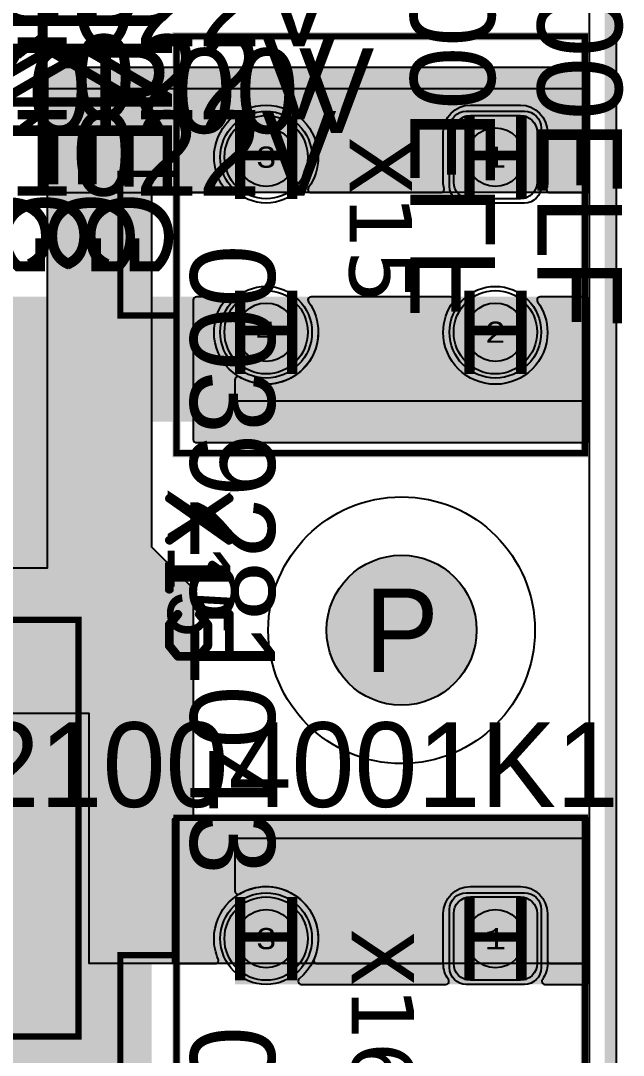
# Model space of a CAD drawing. Extents: x -28 to 199, y -61 to 255.
# Drawn here: x 155.86 to 170.32, y 54.8 to 79.62 of the extents above; entities that cross this region are included whole.
import ezdxf
from ezdxf.enums import TextEntityAlignment as Align

# ---------------------------------------------------------------- set-up
doc = ezdxf.new("R2010")
doc.units = 0
doc.header["$MEASUREMENT"] = 0
for name, color, linetype in [('ASSEMBLY_OUTLINES_TOP', 102, 'CONTINUOUS'), ('ASSEMBLY_PART_NUMBERS_BTM', 191, 'CONTINUOUS'), ('ASSEMBLY_PART_NUMBERS_TOP', 102, 'CONTINUOUS'), ('ASSEMBLY_REF_DES_TOP', 102, 'CONTINUOUS'), ('BOARD_OUTLINE', 10, 'CONTINUOUS'), ('DRILL_DRAWING', 21, 'CONTINUOUS'), ('GENERATED_SILKSCREEN_TOP', 140, 'CONTINUOUS'), ('MANUFACTURING_OUTLINES', 10, 'CONTINUOUS'), ('MOUNTING_HOLE_PADS_LAYER14', 150, 'CONTINUOUS'), ('MOUNTING_HOLE_PADS_LAYER17', 10, 'CONTINUOUS'), ('MOUNTING_HOLE_PADS_LAYER_2', 230, 'CONTINUOUS'), ('MOUNTING_HOLE_PADS_LAYER_3', 81, 'CONTINUOUS'), ('MOUNTING_HOLES_LAYER_2', 42, 'CONTINUOUS'), ('MOUNTING_HOLES_LAYER_3', 42, 'CONTINUOUS'), ('MOUNTING_HOLES_LAYER_BOT21', 42, 'CONTINUOUS'), ('MOUNTING_HOLES_LAYER_TOP', 42, 'CONTINUOUS'), ('PART_HOLES_LAYER_2', 30, 'CONTINUOUS'), ('PART_HOLES_LAYER_3', 30, 'CONTINUOUS'), ('PART_HOLES_LAYER_BOTTOM', 30, 'CONTINUOUS'), ('PART_HOLES_LAYER_TOP', 30, 'CONTINUOUS'), ('PART_PADS_LAYER_2', 230, 'CONTINUOUS'), ('PART_PADS_LAYER_3', 81, 'CONTINUOUS'), ('PART_PADS_LAYER_BOTTOM', 10, 'CONTINUOUS'), ('PART_PADS_LAYER_TOP', 150, 'CONTINUOUS'), ('PIN_NUMBERS_BTM', 8, 'CONTINUOUS'), ('PIN_NUMBERS_TOP', 8, 'CONTINUOUS'), ('PLACEMENT_OUTLINES_TOP', 130, 'CONTINUOUS'), ('PLANE_DATA_LAYER_2', 230, 'CONTINUOUS'), ('PLANE_DATA_LAYER_3', 81, 'CONTINUOUS'), ('PLANE_DATA_LAYER_BOTTOM', 10, 'CONTINUOUS'), ('PLANE_DATA_LAYER_TOP', 150, 'CONTINUOUS'), ('PLANE_SHAPES_LAYER_2', 230, 'CONTINUOUS'), ('PLANE_SHAPES_LAYER_3', 81, 'CONTINUOUS'), ('PLANE_SHAPES_LAYER_BOTTOM', 10, 'CONTINUOUS'), ('PLANE_SHAPES_LAYER_TOP', 150, 'CONTINUOUS'), ('ROUTE_BORDER', 151, 'CONTINUOUS'), ('SILKSCREEN_OUTLINES_TOP', 150, 'CONTINUOUS'), ('SILKSCREEN_REF_DES_TOP', 150, 'CONTINUOUS'), ('SOLDERMASK_PADS_BTM', 12, 'CONTINUOUS'), ('SOLDERMASK_PADS_TOP', 180, 'CONTINUOUS')]:
    doc.layers.add(name, color=color, linetype=linetype)
doc.styles.add('COURIER_NEW', font='COUR.TTF')
doc.styles.add('VERDANA', font='verdana.TTF')
doc.styles.add('VERIBEST_GERBER_0', font='txt')

msp = doc.modelspace()

# ---------------------------------------------------------------- hatches: boundary and pattern name
at = {"layer": 'MOUNTING_HOLES_LAYER_2'}
h = msp.add_hatch(color=256, dxfattribs=at)
edge = h.paths.add_edge_path()
edge.add_arc((165, 65), 1.8, 0, 360)
at = {"layer": 'MOUNTING_HOLES_LAYER_3'}
h = msp.add_hatch(color=256, dxfattribs=at)
edge = h.paths.add_edge_path()
edge.add_arc((165, 65), 1.8, 0, 360)
at = {"layer": 'MOUNTING_HOLES_LAYER_BOT21'}
h = msp.add_hatch(color=256, dxfattribs=at)
edge = h.paths.add_edge_path()
edge.add_arc((165, 65), 1.8, 0, 360)
at = {"layer": 'MOUNTING_HOLES_LAYER_TOP'}
h = msp.add_hatch(color=256, dxfattribs=at)
edge = h.paths.add_edge_path()
edge.add_arc((165, 65), 1.8, 0, 360)
at = {"layer": 'PART_HOLES_LAYER_2'}
h = msp.add_hatch(color=256, dxfattribs=at)
edge = h.paths.add_edge_path()
edge.add_arc((161.75, 76.35), 0.7, 0, 360)
h = msp.add_hatch(color=256, dxfattribs=at)
edge = h.paths.add_edge_path()
edge.add_arc((167.25, 76.35), 0.7, 0, 360)
h = msp.add_hatch(color=256, dxfattribs=at)
edge = h.paths.add_edge_path()
edge.add_arc((161.75, 72.15), 0.7, 0, 360)
h = msp.add_hatch(color=256, dxfattribs=at)
edge = h.paths.add_edge_path()
edge.add_arc((167.25, 72.15), 0.7, 0, 360)
h = msp.add_hatch(color=256, dxfattribs=at)
edge = h.paths.add_edge_path()
edge.add_arc((161.75, 57.6), 0.7, 0, 360)
h = msp.add_hatch(color=256, dxfattribs=at)
edge = h.paths.add_edge_path()
edge.add_arc((167.25, 57.6), 0.7, 0, 360)
at = {"layer": 'PART_HOLES_LAYER_3'}
h = msp.add_hatch(color=256, dxfattribs=at)
edge = h.paths.add_edge_path()
edge.add_arc((161.75, 76.35), 0.7, 0, 360)
h = msp.add_hatch(color=256, dxfattribs=at)
edge = h.paths.add_edge_path()
edge.add_arc((167.25, 76.35), 0.7, 0, 360)
h = msp.add_hatch(color=256, dxfattribs=at)
edge = h.paths.add_edge_path()
edge.add_arc((161.75, 72.15), 0.7, 0, 360)
h = msp.add_hatch(color=256, dxfattribs=at)
edge = h.paths.add_edge_path()
edge.add_arc((167.25, 72.15), 0.7, 0, 360)
h = msp.add_hatch(color=256, dxfattribs=at)
edge = h.paths.add_edge_path()
edge.add_arc((161.75, 57.6), 0.7, 0, 360)
h = msp.add_hatch(color=256, dxfattribs=at)
edge = h.paths.add_edge_path()
edge.add_arc((167.25, 57.6), 0.7, 0, 360)
at = {"layer": 'PART_HOLES_LAYER_BOTTOM'}
h = msp.add_hatch(color=256, dxfattribs=at)
edge = h.paths.add_edge_path()
edge.add_arc((161.75, 76.35), 0.7, 0, 360)
h = msp.add_hatch(color=256, dxfattribs=at)
edge = h.paths.add_edge_path()
edge.add_arc((167.25, 76.35), 0.7, 0, 360)
h = msp.add_hatch(color=256, dxfattribs=at)
edge = h.paths.add_edge_path()
edge.add_arc((161.75, 72.15), 0.7, 0, 360)
h = msp.add_hatch(color=256, dxfattribs=at)
edge = h.paths.add_edge_path()
edge.add_arc((167.25, 72.15), 0.7, 0, 360)
h = msp.add_hatch(color=256, dxfattribs=at)
edge = h.paths.add_edge_path()
edge.add_arc((161.75, 57.6), 0.7, 0, 360)
h = msp.add_hatch(color=256, dxfattribs=at)
edge = h.paths.add_edge_path()
edge.add_arc((167.25, 57.6), 0.7, 0, 360)
at = {"layer": 'PART_HOLES_LAYER_TOP'}
h = msp.add_hatch(color=256, dxfattribs=at)
edge = h.paths.add_edge_path()
edge.add_arc((161.75, 76.35), 0.7, 0, 360)
h = msp.add_hatch(color=256, dxfattribs=at)
edge = h.paths.add_edge_path()
edge.add_arc((167.25, 76.35), 0.7, 0, 360)
h = msp.add_hatch(color=256, dxfattribs=at)
edge = h.paths.add_edge_path()
edge.add_arc((161.75, 72.15), 0.7, 0, 360)
h = msp.add_hatch(color=256, dxfattribs=at)
edge = h.paths.add_edge_path()
edge.add_arc((167.25, 72.15), 0.7, 0, 360)
h = msp.add_hatch(color=256, dxfattribs=at)
edge = h.paths.add_edge_path()
edge.add_arc((161.75, 57.6), 0.7, 0, 360)
h = msp.add_hatch(color=256, dxfattribs=at)
edge = h.paths.add_edge_path()
edge.add_arc((167.25, 57.6), 0.7, 0, 360)
at = {"layer": 'PLANE_DATA_LAYER_2'}
for points in [[(169.5, 78.4238, 0.41421356), (169.4238, 78.5), (156.5762, 78.5, 0.41421356), (156.5, 78.4238), (156.5, 75.5762, 0.41421356), (156.5762, 75.5), (160.67295, 75.5, 0.41421356), (160.74915, 75.5762, 0.15701863), (160.73483, 75.62066, -0.15702083), (160.5, 76.35), (160.5, 76.35, -1), (163, 76.35), (163, 76.35, -0.15702083), (162.76517, 75.62066, 0.15701863), (162.75085, 75.5762, 0.41421356), (162.82705, 75.5), (165.9449, 75.5, 0.41421356), (166.0211, 75.5762), (166.0211, 75.5762, 0.06048515), (166.01889, 75.59444, -0.06049159), (166, 75.75), (166, 76.95, -0.41421356), (166.65, 77.6), (167.85, 77.6, -0.41421356), (168.5, 76.95), (168.5, 75.75), (168.5, 75.75, -0.06049159), (168.48111, 75.59444, 0.06048515), (168.4789, 75.5762), (168.4789, 75.5762, 0.41421356), (168.5551, 75.5), (169.4238, 75.5, 0.41421356), (169.5, 75.5762)], [(169.5, 72.9238, 0.41421356), (169.4238, 73), (168.32705, 73, 0.41421356), (168.25085, 72.9238, 0.15701863), (168.26517, 72.87934, -0.15702083), (168.5, 72.15), (168.5, 72.15, -1), (166, 72.15), (166, 72.15, -0.15702083), (166.23483, 72.87934, 0.15701863), (166.24915, 72.9238, 0.41421356), (166.17295, 73), (162.82705, 73, 0.41421356), (162.75085, 72.9238, 0.15701863), (162.76517, 72.87934, -0.15702083), (163, 72.15), (163, 72.15, -1), (160.5, 72.15), (160.5, 72.15, -0.15702083), (160.73483, 72.87934, 0.15701863), (160.74915, 72.9238, 0.41421356), (160.67295, 73), (160.0762, 73, 0.41421356), (160, 72.9238), (160, 69.5762, 0.41421356), (160.0762, 69.5), (169.4238, 69.5, 0.41421356), (169.5, 69.5762)], [(169.5, 60.4238, 0.41421356), (169.4238, 60.5), (159.5762, 60.5, 0.41421356), (159.5, 60.4238), (159.5, 57.0762, 0.41421356), (159.5762, 57), (160.53162, 57, 0.41421356), (160.60782, 57.0762, 0.10185342), (160.60163, 57.1063, -0.10185704), (160.5, 57.6, -1), (163, 57.6, -0.10185704), (162.89837, 57.1063, 0.10185342), (162.89218, 57.0762, 0.41421356), (162.96838, 57), (165.9238, 57, 0.41421356), (166, 57.0762), (166, 58.2, -0.41421356), (166.65, 58.85), (167.85, 58.85, -0.41421356), (168.5, 58.2), (168.5, 57.0762, 0.41421356), (168.5762, 57), (169.4238, 57, 0.41421356), (169.5, 57.0762)]]:
    msp.add_hatch(color=256, dxfattribs=at).paths.add_polyline_path(points, flags=0)
for points in [[(161.75, 76.35), (161.75, 77.6762)], [(167.25, 77.35), (167.25, 77.6762)], [(161.75, 76.35), (160.4238, 76.35)], [(161.75, 76.35), (163.0762, 76.35)], [(166.25, 76.35), (165.9238, 76.35)], [(168.25, 76.35), (168.5762, 76.35)], [(161.75, 72.15), (160.4238, 72.15)], [(161.75, 72.15), (161.75, 70.8238)], [(161.75, 72.15), (163.0762, 72.15)], [(167.25, 72.15), (165.9238, 72.15)], [(167.25, 72.15), (167.25, 70.8238)], [(167.25, 72.15), (168.5762, 72.15)], [(161.75, 57.6), (161.75, 58.9262)], [(167.25, 58.6), (167.25, 58.9262)], [(161.75, 57.6), (160.4238, 57.6)], [(161.75, 57.6), (163.0762, 57.6)], [(166.25, 57.6), (165.9238, 57.6)], [(168.25, 57.6), (168.5762, 57.6)]]:
    msp.add_hatch(color=256, dxfattribs=at).paths.add_polyline_path(points, is_closed=False, flags=0)
at = {"layer": 'PLANE_DATA_LAYER_3'}
for points in [[(169.5, 78.4238, 0.41421356), (169.4238, 78.5), (156.5762, 78.5, 0.41421356), (156.5, 78.4238), (156.5, 75.5762, 0.41421356), (156.5762, 75.5), (160.67295, 75.5, 0.41421356), (160.74915, 75.5762, 0.15701863), (160.73483, 75.62066, -0.15702083), (160.5, 76.35), (160.5, 76.35, -1), (163, 76.35), (163, 76.35, -0.15702083), (162.76517, 75.62066, 0.15701863), (162.75085, 75.5762, 0.41421356), (162.82705, 75.5), (165.9449, 75.5, 0.41421356), (166.0211, 75.5762), (166.0211, 75.5762, 0.06048515), (166.01889, 75.59444, -0.06049159), (166, 75.75), (166, 76.95, -0.41421356), (166.65, 77.6), (167.85, 77.6, -0.41421356), (168.5, 76.95), (168.5, 75.75), (168.5, 75.75, -0.06049159), (168.48111, 75.59444, 0.06048515), (168.4789, 75.5762), (168.4789, 75.5762, 0.41421356), (168.5551, 75.5), (169.4238, 75.5, 0.41421356), (169.5, 75.5762)], [(169.5, 72.9238, 0.41421356), (169.4238, 73), (168.32705, 73, 0.41421356), (168.25085, 72.9238, 0.15701863), (168.26517, 72.87934, -0.15702083), (168.5, 72.15), (168.5, 72.15, -1), (166, 72.15), (166, 72.15, -0.15702083), (166.23483, 72.87934, 0.15701863), (166.24915, 72.9238, 0.41421356), (166.17295, 73), (162.82705, 73, 0.41421356), (162.75085, 72.9238, 0.15701863), (162.76517, 72.87934, -0.15702083), (163, 72.15), (163, 72.15, -1), (160.5, 72.15), (160.5, 72.15, -0.15702083), (160.73483, 72.87934, 0.15701863), (160.74915, 72.9238, 0.41421356), (160.67295, 73), (160.0762, 73, 0.41421356), (160, 72.9238), (160, 69.5762, 0.41421356), (160.0762, 69.5), (169.4238, 69.5, 0.41421356), (169.5, 69.5762)], [(169.5, 60.4238, 0.41421356), (169.4238, 60.5), (159.5762, 60.5, 0.41421356), (159.5, 60.4238), (159.5, 57.0762, 0.41421356), (159.5762, 57), (160.53162, 57, 0.41421356), (160.60782, 57.0762, 0.10185342), (160.60163, 57.1063, -0.10185704), (160.5, 57.6, -1), (163, 57.6, -0.10185704), (162.89837, 57.1063, 0.10185342), (162.89218, 57.0762, 0.41421356), (162.96838, 57), (165.9238, 57, 0.41421356), (166, 57.0762), (166, 58.2, -0.41421356), (166.65, 58.85), (167.85, 58.85, -0.41421356), (168.5, 58.2), (168.5, 57.0762, 0.41421356), (168.5762, 57), (169.4238, 57, 0.41421356), (169.5, 57.0762)]]:
    msp.add_hatch(color=256, dxfattribs=at).paths.add_polyline_path(points, flags=0)
for points in [[(161.75, 76.35), (161.75, 77.6762)], [(167.25, 77.35), (167.25, 77.6762)], [(161.75, 76.35), (160.4238, 76.35)], [(161.75, 76.35), (163.0762, 76.35)], [(166.25, 76.35), (165.9238, 76.35)], [(168.25, 76.35), (168.5762, 76.35)], [(161.75, 72.15), (160.4238, 72.15)], [(161.75, 72.15), (161.75, 70.8238)], [(161.75, 72.15), (163.0762, 72.15)], [(167.25, 72.15), (165.9238, 72.15)], [(167.25, 72.15), (167.25, 70.8238)], [(167.25, 72.15), (168.5762, 72.15)], [(161.75, 57.6), (161.75, 58.9262)], [(167.25, 58.6), (167.25, 58.9262)], [(161.75, 57.6), (160.4238, 57.6)], [(161.75, 57.6), (163.0762, 57.6)], [(166.25, 57.6), (165.9238, 57.6)], [(168.25, 57.6), (168.5762, 57.6)]]:
    msp.add_hatch(color=256, dxfattribs=at).paths.add_polyline_path(points, is_closed=False, flags=0)
at = {"layer": 'PLANE_DATA_LAYER_BOTTOM'}
h = msp.add_hatch(color=256, dxfattribs=at)
h.paths.add_polyline_path([(169.5, 75.5762, -0.41421356), (169.4238, 75.5), (168.5551, 75.5, -0.41421356), (168.4789, 75.5762), (168.4789, 75.5762, -0.06048515), (168.48111, 75.59444, 0.06049236), (168.5, 75.75), (168.5, 76.95, 0.41421356), (167.85, 77.6), (166.65, 77.6, 0.41421356), (166, 76.95), (166, 75.75, 0.06049159), (166.01889, 75.59444, -0.06048515), (166.0211, 75.5762), (166.0211, 75.5762, -0.41421356), (165.9449, 75.5), (162.82705, 75.5, -0.61096917), (162.76517, 75.62066, 0.15702083), (163, 76.35), (163, 76.35, 1), (160.5, 76.35), (160.5, 76.35, 0.15702083), (160.73483, 75.62066, -0.61096917), (160.67295, 75.5), (159, 75.5), (159, 67), (159.97768, 66.02232, -0.19890996), (160, 65.96844), (160, 60.5), (169.4238, 60.5, -0.41421356), (169.5, 60.4238), (169.5, 57.0762, -0.41421356), (169.4238, 57), (168.5762, 57, -0.41421356), (168.5, 57.0762), (168.5, 58.2, 0.41421356), (167.85, 58.85), (166.65, 58.85, 0.41421356), (166, 58.2), (166, 57.0762, -0.41421356), (165.9238, 57), (162.96838, 57, -0.41421356), (162.89218, 57.0762, -0.10185342), (162.89837, 57.1063, 1.51841507), (160.60163, 57.1063, -0.10185342), (160.60782, 57.0762, -0.41421356), (160.53162, 57), (157.5762, 57, -0.41421356), (157.5, 57.0762), (157.5, 63), (135.0762, 63, -0.41421356), (135, 63.0762), (135, 63.4588, -0.41421356), (135.0762, 63.535), (135.215, 63.535, 0.41421356), (135.665, 63.985), (135.665, 65.015, 0.41421356), (135.215, 65.465), (135.0762, 65.465, -0.41421356), (135, 65.5412), (135, 66.4238, -0.41421356), (135.0762, 66.5), (156.5, 66.5), (156.5, 77.9238, -0.41421356), (156.5762, 78), (169.4238, 78, -0.41421356), (169.5, 77.9238)], flags=0)
h.paths.add_polyline_path([(136.495, 63.535, 0.41421356), (136.945, 63.985), (136.945, 65.015, 0.41421356), (136.495, 65.465), (136.345, 65.465, 0.41421356), (135.895, 65.015), (135.895, 63.985, 0.41421356), (136.345, 63.535)], flags=0)
for points in [[(161.75, 76.35), (161.75, 77.6762)], [(167.25, 77.35), (167.25, 77.6762)], [(161.75, 76.35), (160.4238, 76.35)], [(161.75, 76.35), (163.0762, 76.35)], [(166.25, 76.35), (165.9238, 76.35)], [(168.25, 76.35), (168.5762, 76.35)], [(161.75, 72.15), (161.75, 70.8238)], [(161.75, 72.15), (163.0762, 72.15)], [(167.25, 72.15), (165.9238, 72.15)], [(167.25, 72.15), (167.25, 70.8238)], [(167.25, 72.15), (168.5762, 72.15)], [(161.75, 57.6), (161.75, 58.9262)], [(167.25, 58.6), (167.25, 58.9262)], [(161.75, 57.6), (160.4238, 57.6)], [(161.75, 57.6), (163.0762, 57.6)], [(166.25, 57.6), (165.9238, 57.6)], [(168.25, 57.6), (168.5762, 57.6)]]:
    msp.add_hatch(color=256, dxfattribs=at).paths.add_polyline_path(points, is_closed=False, flags=0)
msp.add_hatch(color=256, dxfattribs=at).paths.add_polyline_path([(169.5, 72.9238, 0.41421356), (169.4238, 73), (168.32705, 73, 0.41421356), (168.25085, 72.9238, 0.15701863), (168.26517, 72.87934, -0.15702083), (168.5, 72.15), (168.5, 72.15, -1), (166, 72.15), (166, 72.15, -0.15702083), (166.23483, 72.87934, 0.15701863), (166.24915, 72.9238, 0.41421356), (166.17295, 73), (162.82705, 73, 0.41421356), (162.75085, 72.9238, 0.15701863), (162.76517, 72.87934, -0.15702083), (163, 72.15), (163, 72.15, -0.58046832), (161.11491, 71.07335, 0.58046991), (161, 71.00772), (161, 70.5762, 0.41421356), (161.0762, 70.5), (169.4238, 70.5, 0.41421356), (169.5, 70.5762)], flags=0)
at = {"layer": 'PLANE_DATA_LAYER_TOP'}
for points in [[(169.5, 78.4238, 0.41421356), (169.4238, 78.5), (156.5762, 78.5, 0.41421356), (156.5, 78.4238), (156.5, 75.5762, 0.41421356), (156.5762, 75.5), (160.67295, 75.5, 0.41421356), (160.74915, 75.5762, 0.15701863), (160.73483, 75.62066, -0.15702083), (160.5, 76.35), (160.5, 76.35, -1), (163, 76.35), (163, 76.35, -0.15702083), (162.76517, 75.62066, 0.15701863), (162.75085, 75.5762, 0.41421356), (162.82705, 75.5), (165.9449, 75.5, 0.41421356), (166.0211, 75.5762), (166.0211, 75.5762, 0.06048515), (166.01889, 75.59444, -0.06049159), (166, 75.75), (166, 76.95, -0.41421356), (166.65, 77.6), (167.85, 77.6, -0.41421356), (168.5, 76.95), (168.5, 75.75), (168.5, 75.75, -0.06049159), (168.48111, 75.59444, 0.06048515), (168.4789, 75.5762), (168.4789, 75.5762, 0.41421356), (168.5551, 75.5), (169.4238, 75.5, 0.41421356), (169.5, 75.5762)], [(169.5, 59.9238, 0.41421356), (169.4238, 60), (161.0762, 60, 0.41421356), (161, 59.9238), (161, 58.74228, 0.58046991), (161.11491, 58.67665, -0.58046832), (163, 57.6, -0.22413117), (162.54456, 56.63502, 0.22413245), (162.5168, 56.5762, 0.41421356), (162.593, 56.5), (166.06029, 56.5, 0.41421356), (166.13649, 56.5762, 0.1570563), (166.12217, 56.62067, -0.15705658), (166, 57), (166, 57), (166, 58.2, -0.41421356), (166.65, 58.85), (167.85, 58.85, -0.41421356), (168.5, 58.2), (168.5, 57), (168.5, 57, -0.15705658), (168.37783, 56.62067, 0.1570563), (168.36351, 56.5762, 0.41421356), (168.43971, 56.5), (169.4238, 56.5, 0.41421356), (169.5, 56.5762)]]:
    msp.add_hatch(color=256, dxfattribs=at).paths.add_polyline_path(points, flags=0)
for points in [[(161.75, 76.35), (161.75, 77.6762)], [(167.25, 77.35), (167.25, 77.6762)], [(161.75, 76.35), (160.4238, 76.35)], [(161.75, 76.35), (163.0762, 76.35)], [(166.25, 76.35), (165.9238, 76.35)], [(168.25, 76.35), (168.5762, 76.35)], [(161.75, 72.15), (160.4238, 72.15)], [(161.75, 72.15), (161.75, 70.8238)], [(161.75, 72.15), (163.0762, 72.15)], [(167.25, 72.15), (165.9238, 72.15)], [(167.25, 72.15), (167.25, 70.8238)], [(167.25, 72.15), (168.5762, 72.15)], [(161.75, 57.6), (161.75, 58.9262)], [(167.25, 58.6), (167.25, 58.9262)], [(161.75, 57.6), (163.0762, 57.6)], [(166.25, 57.6), (165.9238, 57.6)], [(168.25, 57.6), (168.5762, 57.6)]]:
    msp.add_hatch(color=256, dxfattribs=at).paths.add_polyline_path(points, is_closed=False, flags=0)
h = msp.add_hatch(color=256, dxfattribs=at)
h.paths.add_polyline_path([(169.5, 70.0762, -0.41421356), (169.4238, 70), (159.00001, 70, 0.41421356), (159, 69.99999), (159, 54.00001, 0.41421356), (159.00001, 54), (160.53162, 54, -0.41421356), (160.60782, 53.9238, -0.10185342), (160.60163, 53.8937, 1.51841507), (162.89837, 53.8937, -0.10185342), (162.89218, 53.9238, -0.41421356), (162.96838, 54), (166.03162, 54, -0.41421356), (166.10782, 53.9238, -0.10185342), (166.10163, 53.8937, 1.51841507), (168.39837, 53.8937, -0.10185342), (168.39218, 53.9238, -0.41421356), (168.46838, 54), (169.4238, 54, -0.41421356), (169.5, 53.9238), (169.5, 30.5762, -0.41421356), (169.4238, 30.5), (149.0762, 30.5, -0.41421356), (149, 30.5762), (149, 32.41302, -0.34573566), (149.05814, 32.48705, 5.00682616), (148.07136, 32.64119, -0.75719478), (148.03159, 32.5), (146.0762, 32.5, -0.41421356), (146, 32.5762), (146, 51.96844), (146, 51.96844, -0.19890996), (146.02232, 52.02232), (148, 54), (148, 54), (148, 63.49999, 0.41421356), (147.99999, 63.5), (135.00001, 63.5, 0.41421356), (135, 63.49999), (135, 61.39228, -0.58046991), (134.88509, 61.32665, 0.4717279), (133.07182, 60.66761, -0.70651223), (132.92818, 60.66761, 0.70650779), (130.57182, 60.66761, -0.70651223), (130.42818, 60.66761, 5.81449095), (130.42818, 59.83239, -0.70651223), (130.57182, 59.83239, 0.70650779), (132.92818, 59.83239, -0.70651223), (133.07182, 59.83239, 0.4717279), (134.88509, 59.17335, -0.58046991), (135, 59.10772), (135, 58.5762, -0.41421356), (134.9238, 58.5), (127.5762, 58.5, -0.41421356), (127.5, 58.5762), (127.5, 65.4238, -0.41421356), (127.5762, 65.5), (155.49999, 65.5, 0.41421356), (155.5, 65.50001), (155.5, 72.9238, -0.41421356), (155.5762, 73), (160.67295, 73, -0.61096917), (160.73483, 72.87934, 0.15702083), (160.5, 72.15), (160.5, 72.15, 1), (163, 72.15), (163, 72.15, 0.15702083), (162.76517, 72.87934, -0.61096917), (162.82705, 73), (166.17295, 73, -0.61096917), (166.23483, 72.87934, 0.15702083), (166, 72.15), (166, 72.15, 1), (168.5, 72.15), (168.5, 72.15, 0.15702083), (168.26517, 72.87934, -0.61096917), (168.32705, 73), (169.4238, 73, -0.41421356), (169.5, 72.9238)], flags=0)
h.paths.add_polyline_path([(150.6, 42.75, -1), (153.9, 42.75, -1)], flags=0)
h.paths.add_polyline_path([(153.56655, 37.31621, 3.77658423), (151.93345, 37.31621, -0.58129123), (151.93345, 37.18379, 3.77658423), (153.56655, 37.18379, -0.58129123)], flags=0)
h.paths.add_polyline_path([(153.57182, 60.66761, -0.70651223), (153.42818, 60.66761, 0.70650779), (151.07182, 60.66761, -0.70651223), (150.92818, 60.66761, 5.81449095), (150.92818, 59.83239, -0.70651223), (151.07182, 59.83239, 0.70650779), (153.42818, 59.83239, -0.70651223), (153.57182, 59.83239, 5.81449095)], flags=0)
h.paths.add_polyline_path([(155.1, 42.75, -1), (158.4, 42.75, -1)], flags=0)
h.paths.add_polyline_path([(155.1, 52.75, -1), (158.4, 52.75, -1)], flags=0)
at = {"layer": 'PLANE_SHAPES_LAYER_BOTTOM'}
msp.add_hatch(color=256, dxfattribs=at).paths.add_polyline_path([(169.5, 75.5), (159, 75.5), (159, 67), (160, 66), (160, 60.5), (169.5, 60.5), (169.5, 57), (157.5, 57), (157.5, 63), (135, 63), (135, 66.5), (156.5, 66.5), (156.5, 78), (169.5, 78)], flags=0)

# ---------------------------------------------------------------- linework, layer by layer
at = {"layer": 'ASSEMBLY_OUTLINES_TOP', "const_width": 0.2}
for points in [[(159.6, 69.25), (159.6, 79.25), (169.4, 79.25), (169.4, 69.25)], [(158.25, 72.55), (158.25, 75.95), (159.6, 75.95), (159.6, 72.55)], [(137.25, 55.25), (137.25, 65.25), (157.25, 65.25), (157.25, 55.25)], [(159.6, 50.5), (159.6, 60.5), (169.4, 60.5), (169.4, 50.5)], [(158.25, 53.8), (158.25, 57.2), (159.6, 57.2), (159.6, 53.8)]]:
    msp.add_lwpolyline(points, close=True, dxfattribs=at)
at = {"layer": 'BOARD_OUTLINE', "const_width": 0.25}
msp.add_lwpolyline([(0, 1.5), (0, 253.5, -0.41421356), (1.5, 255), (168.5, 255, -0.41421356), (170, 253.5), (170, 1.5, -0.41421356), (168.5, 0), (1.5, 0, -0.41421356)], format="xyb", close=True, dxfattribs=at)
at = {"layer": 'GENERATED_SILKSCREEN_TOP', "const_width": 0.15}
for points in [[(159.6, 69.25), (159.6, 79.25), (169.4, 79.25), (169.4, 69.25)], [(158.25, 72.55), (158.25, 75.95), (159.6, 75.95), (159.6, 72.55)], [(137.25, 55.25), (137.25, 65.25), (157.25, 65.25), (157.25, 55.25)], [(159.6, 50.5), (159.6, 60.5), (169.4, 60.5), (169.4, 50.5)], [(158.25, 53.8), (158.25, 57.2), (159.6, 57.2), (159.6, 53.8)]]:
    msp.add_lwpolyline(points, close=True, dxfattribs=at)
for points in [[(159.4095, 67.1805), (160.092, 67.662), (159.4095, 68.142), (159.4005, 68.151), (159.399, 68.157), (159.399, 68.1615), (159.402, 68.172), (159.4065, 68.181), (159.414, 68.1885), (159.4245, 68.1945), (159.435, 68.196), (159.4455, 68.1915), (160.146, 67.701), (160.8465, 68.1915), (160.857, 68.196), (160.8675, 68.1945), (160.878, 68.19), (160.8855, 68.1825), (160.8915, 68.172), (160.893, 68.1615), (160.893, 68.157), (160.8915, 68.151), (160.884, 68.142), (160.2, 67.662), (160.884, 67.1805), (160.8915, 67.173), (160.893, 67.1685), (160.893, 67.1625), (160.8915, 67.152), (160.8855, 67.143), (160.878, 67.134), (160.8675, 67.1295), (160.857, 67.1265), (160.8465, 67.131), (160.146, 67.626), (159.4455, 67.131), (159.435, 67.1265), (159.423, 67.1295), (159.4125, 67.134), (159.405, 67.143), (159.399, 67.152), (159.3975, 67.1625), (159.4005, 67.173), (159.4095, 67.1805)], [(159.4575, 66.564), (159.456, 66.576), (159.4485, 66.582), (159.438, 66.5865), (159.426, 66.588), (159.4155, 66.5865), (159.405, 66.582), (159.3975, 66.576), (159.396, 66.564), (159.396, 65.979), (159.3975, 65.9685), (159.405, 65.9595), (159.4155, 65.955), (159.426, 65.9535), (159.438, 65.955), (159.4485, 65.9595), (159.456, 65.9685), (159.4575, 65.979), (159.4575, 66.243), (160.866, 66.243), (160.8765, 66.2445), (160.884, 66.249), (160.8885, 66.2565), (160.89, 66.267), (160.8915, 66.2745), (160.8915, 66.282), (160.8885, 66.288), (160.8825, 66.294), (160.4715, 66.5865), (160.461, 66.591), (160.452, 66.591), (160.4415, 66.5865), (160.434, 66.579), (160.428, 66.57), (160.425, 66.5595), (160.428, 66.549), (160.4355, 66.5415), (160.7715, 66.3015), (159.4575, 66.3015), (159.4575, 66.564)], [(160.38, 65.133), (160.3785, 65.139), (160.377, 65.1435), (160.374, 65.1495), (160.209, 65.3535), (160.8345, 65.3535), (160.8345, 64.374), (160.8375, 64.3635), (160.8435, 64.3545), (160.854, 64.35), (160.8645, 64.3485), (160.8765, 64.35), (160.887, 64.3545), (160.893, 64.3635), (160.896, 64.374), (160.896, 65.3865), (160.893, 65.397), (160.8855, 65.4045), (160.878, 65.4135), (160.866, 65.4165), (160.1445, 65.4165), (160.134, 65.415), (160.1265, 65.4105), (160.122, 65.4045), (160.119, 65.394), (160.116, 65.3865), (160.1145, 65.3805), (160.116, 65.373), (160.1205, 65.367), (160.32, 65.1225), (160.32, 64.638), (160.1295, 64.404), (159.6465, 64.404), (159.459, 64.638), (159.459, 65.1225), (159.657, 65.367), (159.6615, 65.3775), (159.6615, 65.3865), (159.6555, 65.3955), (159.648, 65.4045), (159.6375, 65.4105), (159.627, 65.412), (159.621, 65.412), (159.6165, 65.4105), (159.609, 65.403), (159.402, 65.1495), (159.399, 65.145), (159.399, 65.139), (159.396, 65.133), (159.396, 64.6275), (159.396, 64.623), (159.3975, 64.6215), (159.3975, 64.62), (159.399, 64.617), (159.399, 64.614), (159.402, 64.608), (159.609, 64.3545), (159.6135, 64.35), (159.6165, 64.3485), (159.6255, 64.3455), (159.6315, 64.344), (160.1445, 64.344), (160.152, 64.3455), (160.1595, 64.3485), (160.1625, 64.3485), (160.164, 64.35), (160.167, 64.353), (160.17, 64.3545), (160.374, 64.608), (160.377, 64.6155), (160.3785, 64.62), (160.38, 64.6275), (160.38, 65.133)]]:
    msp.add_lwpolyline(points, dxfattribs=at)
at = {"layer": 'MANUFACTURING_OUTLINES'}
msp.add_lwpolyline([(170.15041, 1.5, -0.41421356), (168.5, -0.15041), (1.5, -0.15041, -0.41421356), (-0.15041, 1.5), (-0.15041, 253.5, -0.41421356), (1.5, 255.15041), (168.5, 255.15041, -0.41421356), (170.15041, 253.5)], format="xyb", close=True, dxfattribs=at)
at = {"layer": 'MOUNTING_HOLE_PADS_LAYER14'}
msp.add_circle((165, 65), 3.2, dxfattribs=at)
at = {"layer": 'MOUNTING_HOLE_PADS_LAYER17'}
msp.add_circle((165, 65), 3.2, dxfattribs=at)
at = {"layer": 'MOUNTING_HOLE_PADS_LAYER_2'}
msp.add_circle((165, 65), 3.2, dxfattribs=at)
at = {"layer": 'MOUNTING_HOLE_PADS_LAYER_3'}
msp.add_circle((165, 65), 3.2, dxfattribs=at)
at = {"layer": 'MOUNTING_HOLES_LAYER_2'}
msp.add_circle((165, 65), 1.8, dxfattribs=at)
at = {"layer": 'MOUNTING_HOLES_LAYER_3'}
msp.add_circle((165, 65), 1.8, dxfattribs=at)
at = {"layer": 'MOUNTING_HOLES_LAYER_BOT21'}
msp.add_circle((165, 65), 1.8, dxfattribs=at)
at = {"layer": 'MOUNTING_HOLES_LAYER_TOP'}
msp.add_circle((165, 65), 1.8, dxfattribs=at)
at = {"layer": 'PART_HOLES_LAYER_2'}
for centre in [(161.75, 76.35), (167.25, 76.35), (161.75, 72.15), (167.25, 72.15), (161.75, 57.6), (167.25, 57.6)]:
    msp.add_circle(centre, 0.7, dxfattribs=at)
at = {"layer": 'PART_HOLES_LAYER_3'}
for centre in [(161.75, 76.35), (167.25, 76.35), (161.75, 72.15), (167.25, 72.15), (161.75, 57.6), (167.25, 57.6)]:
    msp.add_circle(centre, 0.7, dxfattribs=at)
at = {"layer": 'PART_HOLES_LAYER_BOTTOM'}
for centre in [(161.75, 76.35), (167.25, 76.35), (161.75, 72.15), (167.25, 72.15), (161.75, 57.6), (167.25, 57.6)]:
    msp.add_circle(centre, 0.7, dxfattribs=at)
at = {"layer": 'PART_HOLES_LAYER_TOP'}
for centre in [(161.75, 76.35), (167.25, 76.35), (161.75, 72.15), (167.25, 72.15), (161.75, 57.6), (167.25, 57.6)]:
    msp.add_circle(centre, 0.7, dxfattribs=at)
at = {"layer": 'PART_PADS_LAYER_2'}
for points in [[(167.85, 77.35, -0.41421356), (168.25, 76.95), (168.25, 75.75, -0.41421356), (167.85, 75.35), (166.65, 75.35, -0.41421356), (166.25, 75.75), (166.25, 76.95, -0.41421356), (166.65, 77.35)], [(167.85, 58.6, -0.41421356), (168.25, 58.2), (168.25, 57, -0.41421356), (167.85, 56.6), (166.65, 56.6, -0.41421356), (166.25, 57), (166.25, 58.2, -0.41421356), (166.65, 58.6)]]:
    msp.add_lwpolyline(points, format="xyb", close=True, dxfattribs=at)
for centre in [(161.75, 76.35), (161.75, 72.15), (167.25, 72.15), (161.75, 57.6)]:
    msp.add_circle(centre, 1, dxfattribs=at)
at = {"layer": 'PART_PADS_LAYER_3'}
for points in [[(167.85, 77.35, -0.41421356), (168.25, 76.95), (168.25, 75.75, -0.41421356), (167.85, 75.35), (166.65, 75.35, -0.41421356), (166.25, 75.75), (166.25, 76.95, -0.41421356), (166.65, 77.35)], [(167.85, 58.6, -0.41421356), (168.25, 58.2), (168.25, 57, -0.41421356), (167.85, 56.6), (166.65, 56.6, -0.41421356), (166.25, 57), (166.25, 58.2, -0.41421356), (166.65, 58.6)]]:
    msp.add_lwpolyline(points, format="xyb", close=True, dxfattribs=at)
for centre in [(161.75, 76.35), (161.75, 72.15), (167.25, 72.15), (161.75, 57.6)]:
    msp.add_circle(centre, 1, dxfattribs=at)
at = {"layer": 'PART_PADS_LAYER_BOTTOM'}
for points in [[(167.85, 77.35, -0.41421356), (168.25, 76.95), (168.25, 75.75, -0.41421356), (167.85, 75.35), (166.65, 75.35, -0.41421356), (166.25, 75.75), (166.25, 76.95, -0.41421356), (166.65, 77.35)], [(167.85, 58.6, -0.41421356), (168.25, 58.2), (168.25, 57, -0.41421356), (167.85, 56.6), (166.65, 56.6, -0.41421356), (166.25, 57), (166.25, 58.2, -0.41421356), (166.65, 58.6)]]:
    msp.add_lwpolyline(points, format="xyb", close=True, dxfattribs=at)
for centre in [(161.75, 76.35), (161.75, 72.15), (167.25, 72.15), (161.75, 57.6)]:
    msp.add_circle(centre, 1, dxfattribs=at)
at = {"layer": 'PART_PADS_LAYER_TOP'}
for points in [[(167.85, 77.35, -0.41421356), (168.25, 76.95), (168.25, 75.75, -0.41421356), (167.85, 75.35), (166.65, 75.35, -0.41421356), (166.25, 75.75), (166.25, 76.95, -0.41421356), (166.65, 77.35)], [(167.85, 58.6, -0.41421356), (168.25, 58.2), (168.25, 57, -0.41421356), (167.85, 56.6), (166.65, 56.6, -0.41421356), (166.25, 57), (166.25, 58.2, -0.41421356), (166.65, 58.6)]]:
    msp.add_lwpolyline(points, format="xyb", close=True, dxfattribs=at)
for centre in [(161.75, 76.35), (161.75, 72.15), (167.25, 72.15), (161.75, 57.6)]:
    msp.add_circle(centre, 1, dxfattribs=at)
at = {"layer": 'PLACEMENT_OUTLINES_TOP'}
for points in [[(159.6, 69.25), (159.6, 79.25), (169.4, 79.25), (169.4, 69.25)], [(137.25, 55.25), (137.25, 65.25), (157.25, 65.25), (157.25, 55.25)], [(159.6, 50.5), (159.6, 60.5), (169.4, 60.5), (169.4, 50.5)]]:
    msp.add_lwpolyline(points, close=True, dxfattribs=at)
at = {"layer": 'PLANE_DATA_LAYER_2'}
for points in [[(169.5, 78.4238, 0.41421356), (169.4238, 78.5), (156.5762, 78.5, 0.41421356), (156.5, 78.4238), (156.5, 75.5762, 0.41421356), (156.5762, 75.5), (160.67295, 75.5, 0.41421356), (160.74915, 75.5762, 0.15701863), (160.73483, 75.62066, -0.15702083), (160.5, 76.35), (160.5, 76.35, -1), (163, 76.35), (163, 76.35, -0.15702083), (162.76517, 75.62066, 0.15701863), (162.75085, 75.5762, 0.41421356), (162.82705, 75.5), (165.9449, 75.5, 0.41421356), (166.0211, 75.5762), (166.0211, 75.5762, 0.06048515), (166.01889, 75.59444, -0.06049159), (166, 75.75), (166, 76.95, -0.41421356), (166.65, 77.6), (167.85, 77.6, -0.41421356), (168.5, 76.95), (168.5, 75.75), (168.5, 75.75, -0.06049159), (168.48111, 75.59444, 0.06048515), (168.4789, 75.5762), (168.4789, 75.5762, 0.41421356), (168.5551, 75.5), (169.4238, 75.5, 0.41421356), (169.5, 75.5762)], [(169.5, 72.9238, 0.41421356), (169.4238, 73), (168.32705, 73, 0.41421356), (168.25085, 72.9238, 0.15701863), (168.26517, 72.87934, -0.15702083), (168.5, 72.15), (168.5, 72.15, -1), (166, 72.15), (166, 72.15, -0.15702083), (166.23483, 72.87934, 0.15701863), (166.24915, 72.9238, 0.41421356), (166.17295, 73), (162.82705, 73, 0.41421356), (162.75085, 72.9238, 0.15701863), (162.76517, 72.87934, -0.15702083), (163, 72.15), (163, 72.15, -1), (160.5, 72.15), (160.5, 72.15, -0.15702083), (160.73483, 72.87934, 0.15701863), (160.74915, 72.9238, 0.41421356), (160.67295, 73), (160.0762, 73, 0.41421356), (160, 72.9238), (160, 69.5762, 0.41421356), (160.0762, 69.5), (169.4238, 69.5, 0.41421356), (169.5, 69.5762)], [(169.5, 60.4238, 0.41421356), (169.4238, 60.5), (159.5762, 60.5, 0.41421356), (159.5, 60.4238), (159.5, 57.0762, 0.41421356), (159.5762, 57), (160.53162, 57, 0.41421356), (160.60782, 57.0762, 0.10185342), (160.60163, 57.1063, -0.10185704), (160.5, 57.6, -1), (163, 57.6, -0.10185704), (162.89837, 57.1063, 0.10185342), (162.89218, 57.0762, 0.41421356), (162.96838, 57), (165.9238, 57, 0.41421356), (166, 57.0762), (166, 58.2, -0.41421356), (166.65, 58.85), (167.85, 58.85, -0.41421356), (168.5, 58.2), (168.5, 57.0762, 0.41421356), (168.5762, 57), (169.4238, 57, 0.41421356), (169.5, 57.0762)]]:
    msp.add_lwpolyline(points, format="xyb", close=True, dxfattribs=at)
at = {"layer": 'PLANE_DATA_LAYER_2', "const_width": 0.5}
for points in [[(161.75, 76.35), (161.75, 77.6762)], [(167.25, 77.35), (167.25, 77.6762)], [(161.75, 76.35), (160.4238, 76.35)], [(161.75, 76.35), (163.0762, 76.35)], [(166.25, 76.35), (165.9238, 76.35)], [(168.25, 76.35), (168.5762, 76.35)], [(161.75, 72.15), (160.4238, 72.15)], [(161.75, 72.15), (161.75, 70.8238)], [(161.75, 72.15), (163.0762, 72.15)], [(167.25, 72.15), (165.9238, 72.15)], [(167.25, 72.15), (167.25, 70.8238)], [(167.25, 72.15), (168.5762, 72.15)], [(161.75, 57.6), (161.75, 58.9262)], [(167.25, 58.6), (167.25, 58.9262)], [(161.75, 57.6), (160.4238, 57.6)], [(161.75, 57.6), (163.0762, 57.6)], [(166.25, 57.6), (165.9238, 57.6)], [(168.25, 57.6), (168.5762, 57.6)]]:
    msp.add_lwpolyline(points, dxfattribs=at)
at = {"layer": 'PLANE_DATA_LAYER_3'}
for points in [[(169.5, 78.4238, 0.41421356), (169.4238, 78.5), (156.5762, 78.5, 0.41421356), (156.5, 78.4238), (156.5, 75.5762, 0.41421356), (156.5762, 75.5), (160.67295, 75.5, 0.41421356), (160.74915, 75.5762, 0.15701863), (160.73483, 75.62066, -0.15702083), (160.5, 76.35), (160.5, 76.35, -1), (163, 76.35), (163, 76.35, -0.15702083), (162.76517, 75.62066, 0.15701863), (162.75085, 75.5762, 0.41421356), (162.82705, 75.5), (165.9449, 75.5, 0.41421356), (166.0211, 75.5762), (166.0211, 75.5762, 0.06048515), (166.01889, 75.59444, -0.06049159), (166, 75.75), (166, 76.95, -0.41421356), (166.65, 77.6), (167.85, 77.6, -0.41421356), (168.5, 76.95), (168.5, 75.75), (168.5, 75.75, -0.06049159), (168.48111, 75.59444, 0.06048515), (168.4789, 75.5762), (168.4789, 75.5762, 0.41421356), (168.5551, 75.5), (169.4238, 75.5, 0.41421356), (169.5, 75.5762)], [(169.5, 72.9238, 0.41421356), (169.4238, 73), (168.32705, 73, 0.41421356), (168.25085, 72.9238, 0.15701863), (168.26517, 72.87934, -0.15702083), (168.5, 72.15), (168.5, 72.15, -1), (166, 72.15), (166, 72.15, -0.15702083), (166.23483, 72.87934, 0.15701863), (166.24915, 72.9238, 0.41421356), (166.17295, 73), (162.82705, 73, 0.41421356), (162.75085, 72.9238, 0.15701863), (162.76517, 72.87934, -0.15702083), (163, 72.15), (163, 72.15, -1), (160.5, 72.15), (160.5, 72.15, -0.15702083), (160.73483, 72.87934, 0.15701863), (160.74915, 72.9238, 0.41421356), (160.67295, 73), (160.0762, 73, 0.41421356), (160, 72.9238), (160, 69.5762, 0.41421356), (160.0762, 69.5), (169.4238, 69.5, 0.41421356), (169.5, 69.5762)], [(169.5, 60.4238, 0.41421356), (169.4238, 60.5), (159.5762, 60.5, 0.41421356), (159.5, 60.4238), (159.5, 57.0762, 0.41421356), (159.5762, 57), (160.53162, 57, 0.41421356), (160.60782, 57.0762, 0.10185342), (160.60163, 57.1063, -0.10185704), (160.5, 57.6, -1), (163, 57.6, -0.10185704), (162.89837, 57.1063, 0.10185342), (162.89218, 57.0762, 0.41421356), (162.96838, 57), (165.9238, 57, 0.41421356), (166, 57.0762), (166, 58.2, -0.41421356), (166.65, 58.85), (167.85, 58.85, -0.41421356), (168.5, 58.2), (168.5, 57.0762, 0.41421356), (168.5762, 57), (169.4238, 57, 0.41421356), (169.5, 57.0762)]]:
    msp.add_lwpolyline(points, format="xyb", close=True, dxfattribs=at)
at = {"layer": 'PLANE_DATA_LAYER_3', "const_width": 0.5}
for points in [[(161.75, 76.35), (161.75, 77.6762)], [(167.25, 77.35), (167.25, 77.6762)], [(161.75, 76.35), (160.4238, 76.35)], [(161.75, 76.35), (163.0762, 76.35)], [(166.25, 76.35), (165.9238, 76.35)], [(168.25, 76.35), (168.5762, 76.35)], [(161.75, 72.15), (160.4238, 72.15)], [(161.75, 72.15), (161.75, 70.8238)], [(161.75, 72.15), (163.0762, 72.15)], [(167.25, 72.15), (165.9238, 72.15)], [(167.25, 72.15), (167.25, 70.8238)], [(167.25, 72.15), (168.5762, 72.15)], [(161.75, 57.6), (161.75, 58.9262)], [(167.25, 58.6), (167.25, 58.9262)], [(161.75, 57.6), (160.4238, 57.6)], [(161.75, 57.6), (163.0762, 57.6)], [(166.25, 57.6), (165.9238, 57.6)], [(168.25, 57.6), (168.5762, 57.6)]]:
    msp.add_lwpolyline(points, dxfattribs=at)
at = {"layer": 'PLANE_DATA_LAYER_BOTTOM', "const_width": 0.5}
for points in [[(161.75, 76.35), (161.75, 77.6762)], [(167.25, 77.35), (167.25, 77.6762)], [(161.75, 76.35), (160.4238, 76.35)], [(161.75, 76.35), (163.0762, 76.35)], [(166.25, 76.35), (165.9238, 76.35)], [(168.25, 76.35), (168.5762, 76.35)], [(161.75, 72.15), (161.75, 70.8238)], [(161.75, 72.15), (163.0762, 72.15)], [(167.25, 72.15), (165.9238, 72.15)], [(167.25, 72.15), (167.25, 70.8238)], [(167.25, 72.15), (168.5762, 72.15)], [(161.75, 57.6), (161.75, 58.9262)], [(167.25, 58.6), (167.25, 58.9262)], [(161.75, 57.6), (160.4238, 57.6)], [(161.75, 57.6), (163.0762, 57.6)], [(166.25, 57.6), (165.9238, 57.6)], [(168.25, 57.6), (168.5762, 57.6)]]:
    msp.add_lwpolyline(points, dxfattribs=at)
at = {"layer": 'PLANE_DATA_LAYER_BOTTOM'}
msp.add_lwpolyline([(169.5, 72.9238, 0.41421356), (169.4238, 73), (168.32705, 73, 0.41421356), (168.25085, 72.9238, 0.15701863), (168.26517, 72.87934, -0.15702083), (168.5, 72.15), (168.5, 72.15, -1), (166, 72.15), (166, 72.15, -0.15702083), (166.23483, 72.87934, 0.15701863), (166.24915, 72.9238, 0.41421356), (166.17295, 73), (162.82705, 73, 0.41421356), (162.75085, 72.9238, 0.15701863), (162.76517, 72.87934, -0.15702083), (163, 72.15), (163, 72.15, -0.58046832), (161.11491, 71.07335, 0.58046991), (161, 71.00772), (161, 70.5762, 0.41421356), (161.0762, 70.5), (169.4238, 70.5, 0.41421356), (169.5, 70.5762)], format="xyb", close=True, dxfattribs=at)
at = {"layer": 'PLANE_DATA_LAYER_TOP'}
for points in [[(169.5, 78.4238, 0.41421356), (169.4238, 78.5), (156.5762, 78.5, 0.41421356), (156.5, 78.4238), (156.5, 75.5762, 0.41421356), (156.5762, 75.5), (160.67295, 75.5, 0.41421356), (160.74915, 75.5762, 0.15701863), (160.73483, 75.62066, -0.15702083), (160.5, 76.35), (160.5, 76.35, -1), (163, 76.35), (163, 76.35, -0.15702083), (162.76517, 75.62066, 0.15701863), (162.75085, 75.5762, 0.41421356), (162.82705, 75.5), (165.9449, 75.5, 0.41421356), (166.0211, 75.5762), (166.0211, 75.5762, 0.06048515), (166.01889, 75.59444, -0.06049159), (166, 75.75), (166, 76.95, -0.41421356), (166.65, 77.6), (167.85, 77.6, -0.41421356), (168.5, 76.95), (168.5, 75.75), (168.5, 75.75, -0.06049159), (168.48111, 75.59444, 0.06048515), (168.4789, 75.5762), (168.4789, 75.5762, 0.41421356), (168.5551, 75.5), (169.4238, 75.5, 0.41421356), (169.5, 75.5762)], [(169.5, 59.9238, 0.41421356), (169.4238, 60), (161.0762, 60, 0.41421356), (161, 59.9238), (161, 58.74228, 0.58046991), (161.11491, 58.67665, -0.58046832), (163, 57.6, -0.22413117), (162.54456, 56.63502, 0.22413245), (162.5168, 56.5762, 0.41421356), (162.593, 56.5), (166.06029, 56.5, 0.41421356), (166.13649, 56.5762, 0.1570563), (166.12217, 56.62067, -0.15705658), (166, 57), (166, 57), (166, 58.2, -0.41421356), (166.65, 58.85), (167.85, 58.85, -0.41421356), (168.5, 58.2), (168.5, 57), (168.5, 57, -0.15705658), (168.37783, 56.62067, 0.1570563), (168.36351, 56.5762, 0.41421356), (168.43971, 56.5), (169.4238, 56.5, 0.41421356), (169.5, 56.5762)]]:
    msp.add_lwpolyline(points, format="xyb", close=True, dxfattribs=at)
at = {"layer": 'PLANE_DATA_LAYER_TOP', "const_width": 0.5}
for points in [[(161.75, 76.35), (161.75, 77.6762)], [(167.25, 77.35), (167.25, 77.6762)], [(161.75, 76.35), (160.4238, 76.35)], [(161.75, 76.35), (163.0762, 76.35)], [(166.25, 76.35), (165.9238, 76.35)], [(168.25, 76.35), (168.5762, 76.35)], [(161.75, 72.15), (160.4238, 72.15)], [(161.75, 72.15), (161.75, 70.8238)], [(161.75, 72.15), (163.0762, 72.15)], [(167.25, 72.15), (165.9238, 72.15)], [(167.25, 72.15), (167.25, 70.8238)], [(167.25, 72.15), (168.5762, 72.15)], [(154.75, 60.25), (155.68777, 61.18776)], [(154.75, 60.25), (155.68777, 59.31224)], [(161.75, 57.6), (161.75, 58.9262)], [(167.25, 58.6), (167.25, 58.9262)], [(161.75, 57.6), (163.0762, 57.6)], [(166.25, 57.6), (165.9238, 57.6)], [(168.25, 57.6), (168.5762, 57.6)]]:
    msp.add_lwpolyline(points, dxfattribs=at)
at = {"layer": 'PLANE_SHAPES_LAYER_2'}
for points in [[(156.5, 75.5), (169.5, 75.5), (156.5, 78.5), (169.5, 78.5)], [(160, 69.5), (169.5, 69.5), (160, 73), (169.5, 73)], [(159.5, 57), (169.5, 57), (159.5, 60.5), (169.5, 60.5)]]:
    msp.add_solid(points, dxfattribs=at)
at = {"layer": 'PLANE_SHAPES_LAYER_3'}
for points in [[(156.5, 75.5), (169.5, 75.5), (156.5, 78.5), (169.5, 78.5)], [(160, 69.5), (169.5, 69.5), (160, 73), (169.5, 73)], [(159.5, 57), (169.5, 57), (159.5, 60.5), (169.5, 60.5)]]:
    msp.add_solid(points, dxfattribs=at)
at = {"layer": 'PLANE_SHAPES_LAYER_BOTTOM'}
msp.add_lwpolyline([(169.5, 75.5), (159, 75.5), (159, 67), (160, 66), (160, 60.5), (169.5, 60.5), (169.5, 57), (157.5, 57), (157.5, 63), (135, 63), (135, 66.5), (156.5, 66.5), (156.5, 78), (169.5, 78)], close=True, dxfattribs=at)
msp.add_solid([(161, 70.5), (169.5, 70.5), (161, 73), (169.5, 73)], dxfattribs=at)
at = {"layer": 'PLANE_SHAPES_LAYER_TOP'}
for points in [[(156.5, 75.5), (169.5, 75.5), (156.5, 78.5), (169.5, 78.5)], [(155.5, 70), (169.5, 70), (155.5, 73), (169.5, 73)], [(155.5, 54), (159, 54), (155.5, 70), (159, 70)], [(161, 56.5), (169.5, 56.5), (161, 60), (169.5, 60)]]:
    msp.add_solid(points, dxfattribs=at)
at = {"layer": 'ROUTE_BORDER'}
msp.add_lwpolyline([(0.635, 2.135), (0.635, 252.5, -0.41421356), (2.135, 254), (168, 254, -0.41421356), (169.5, 252.5), (169.5, 2.135, -0.41421356), (168, 0.635), (2.135, 0.635, -0.41421356)], format="xyb", close=True, dxfattribs=at)
at = {"layer": 'SILKSCREEN_OUTLINES_TOP'}
for points in [[(159.6, 69.25), (159.6, 79.25), (169.4, 79.25), (169.4, 69.25)], [(158.25, 72.55), (158.25, 75.95), (159.6, 75.95), (159.6, 72.55)], [(137.25, 55.25), (137.25, 65.25), (157.25, 65.25), (157.25, 55.25)], [(159.6, 50.5), (159.6, 60.5), (169.4, 60.5), (169.4, 50.5)], [(158.25, 53.8), (158.25, 57.2), (159.6, 57.2), (159.6, 53.8)]]:
    msp.add_lwpolyline(points, close=True, dxfattribs=at)
at = {"layer": 'SOLDERMASK_PADS_BTM'}
for points in [[(167.95, 77.45, -0.41421356), (168.35, 77.05), (168.35, 75.65, -0.41421356), (167.95, 75.25), (166.55, 75.25, -0.41421356), (166.15, 75.65), (166.15, 77.05, -0.41421356), (166.55, 77.45)], [(167.95, 58.7, -0.41421356), (168.35, 58.3), (168.35, 56.9, -0.41421356), (167.95, 56.5), (166.55, 56.5, -0.41421356), (166.15, 56.9), (166.15, 58.3, -0.41421356), (166.55, 58.7)]]:
    msp.add_lwpolyline(points, format="xyb", close=True, dxfattribs=at)
for centre in [(161.75, 76.35), (161.75, 72.15), (167.25, 72.15), (161.75, 57.6)]:
    msp.add_circle(centre, 1.1, dxfattribs=at)
at = {"layer": 'SOLDERMASK_PADS_TOP'}
for points in [[(167.95, 77.45, -0.41421356), (168.35, 77.05), (168.35, 75.65, -0.41421356), (167.95, 75.25), (166.55, 75.25, -0.41421356), (166.15, 75.65), (166.15, 77.05, -0.41421356), (166.55, 77.45)], [(167.95, 58.7, -0.41421356), (168.35, 58.3), (168.35, 56.9, -0.41421356), (167.95, 56.5), (166.55, 56.5, -0.41421356), (166.15, 56.9), (166.15, 58.3, -0.41421356), (166.55, 58.7)]]:
    msp.add_lwpolyline(points, format="xyb", close=True, dxfattribs=at)
for centre in [(161.75, 76.35), (161.75, 72.15), (167.25, 72.15), (161.75, 57.6)]:
    msp.add_circle(centre, 1.1, dxfattribs=at)

# ---------------------------------------------------------------- texts
at = {"layer": 'ASSEMBLY_PART_NUMBERS_BTM', "style": 'VERIBEST_GERBER_0', "text_generation_flag": 2}
for s, p in [('CRCW251275K0JNEG', (156.54, 101.5)), ('CRCW251275K0JNEG', (157.46, 101.5)), ('CRM2512-FX-R100ELF', (165.21, 101.5))]:
    msp.add_text(s, height=2.032, rotation=90, dxfattribs=at).set_placement(p, align=Align.TOP_LEFT)
at = {"layer": 'ASSEMBLY_PART_NUMBERS_TOP', "style": 'VERIBEST_GERBER_0'}
for s, p in [('CRCW251275K0JNEG', (156.54, 101.5)), ('CRCW251275K0JNEG', (157.46, 101.5)), ('CRM2512-FX-R100ELF', (170.29, 101.25)), ('0039281043', (161.96, 74.25)), ('0039281043', (161.96, 55.5))]:
    msp.add_text(s, height=2.032, rotation=270, dxfattribs=at).set_placement(p, align=Align.TOP_LEFT)
for s, p in [('ERJ-3EKF1022V', (142.75, 81.04)), ('ERJ-3EKF1022V', (142.75, 79.29)), ('ERJ-3GEY0R00V', (142.75, 78.96)), ('ERJ-3EKF1022V', (142.75, 77.46)), ('R46KI21004001K1', (147.25, 62.79))]:
    msp.add_text(s, height=2.032, dxfattribs=at).set_placement(p, align=Align.TOP_LEFT)
at = {"layer": 'ASSEMBLY_REF_DES_TOP', "style": 'VERDANA'}
for s, p in [('X15', (165.25, 76.85)), ('X16', (165.3, 57.85))]:
    msp.add_text(s, height=1.5, rotation=270, dxfattribs=at).set_placement(p, align=Align.TOP_LEFT)
at = {"layer": 'DRILL_DRAWING', "style": 'VERIBEST_GERBER_0'}
for s, p in [('H', (161.75, 76.35)), ('H', (167.25, 76.35)), ('H', (161.75, 72.15)), ('H', (167.25, 72.15)), ('P', (165, 65)), ('H', (161.75, 57.6)), ('H', (167.25, 57.6))]:
    msp.add_text(s, height=2, dxfattribs=at).set_placement(p, align=Align.MIDDLE_CENTER)
at = {"layer": 'PIN_NUMBERS_BTM', "style": 'COURIER_NEW'}
for s, p in [('3', (161.75, 76.35)), ('1', (167.25, 76.35)), ('4', (161.75, 72.15)), ('2', (167.25, 72.15)), ('3', (161.75, 57.6)), ('1', (167.25, 57.6))]:
    msp.add_text(s, height=0.508, dxfattribs=at).set_placement(p, align=Align.MIDDLE_CENTER)
at = {"layer": 'PIN_NUMBERS_TOP', "style": 'COURIER_NEW'}
for s, p in [('3', (161.75, 76.35)), ('1', (167.25, 76.35)), ('4', (161.75, 72.15)), ('2', (167.25, 72.15)), ('3', (161.75, 57.6)), ('1', (167.25, 57.6))]:
    msp.add_text(s, height=0.508, dxfattribs=at).set_placement(p, align=Align.MIDDLE_CENTER)
at = {"layer": 'SILKSCREEN_REF_DES_TOP', "style": 'VERIBEST_GERBER_0'}
msp.add_text('X15', height=1.5, rotation=270, dxfattribs=at).set_placement((160.89, 68.4), align=Align.TOP_LEFT)

doc.saveas('drawing.dxf')
